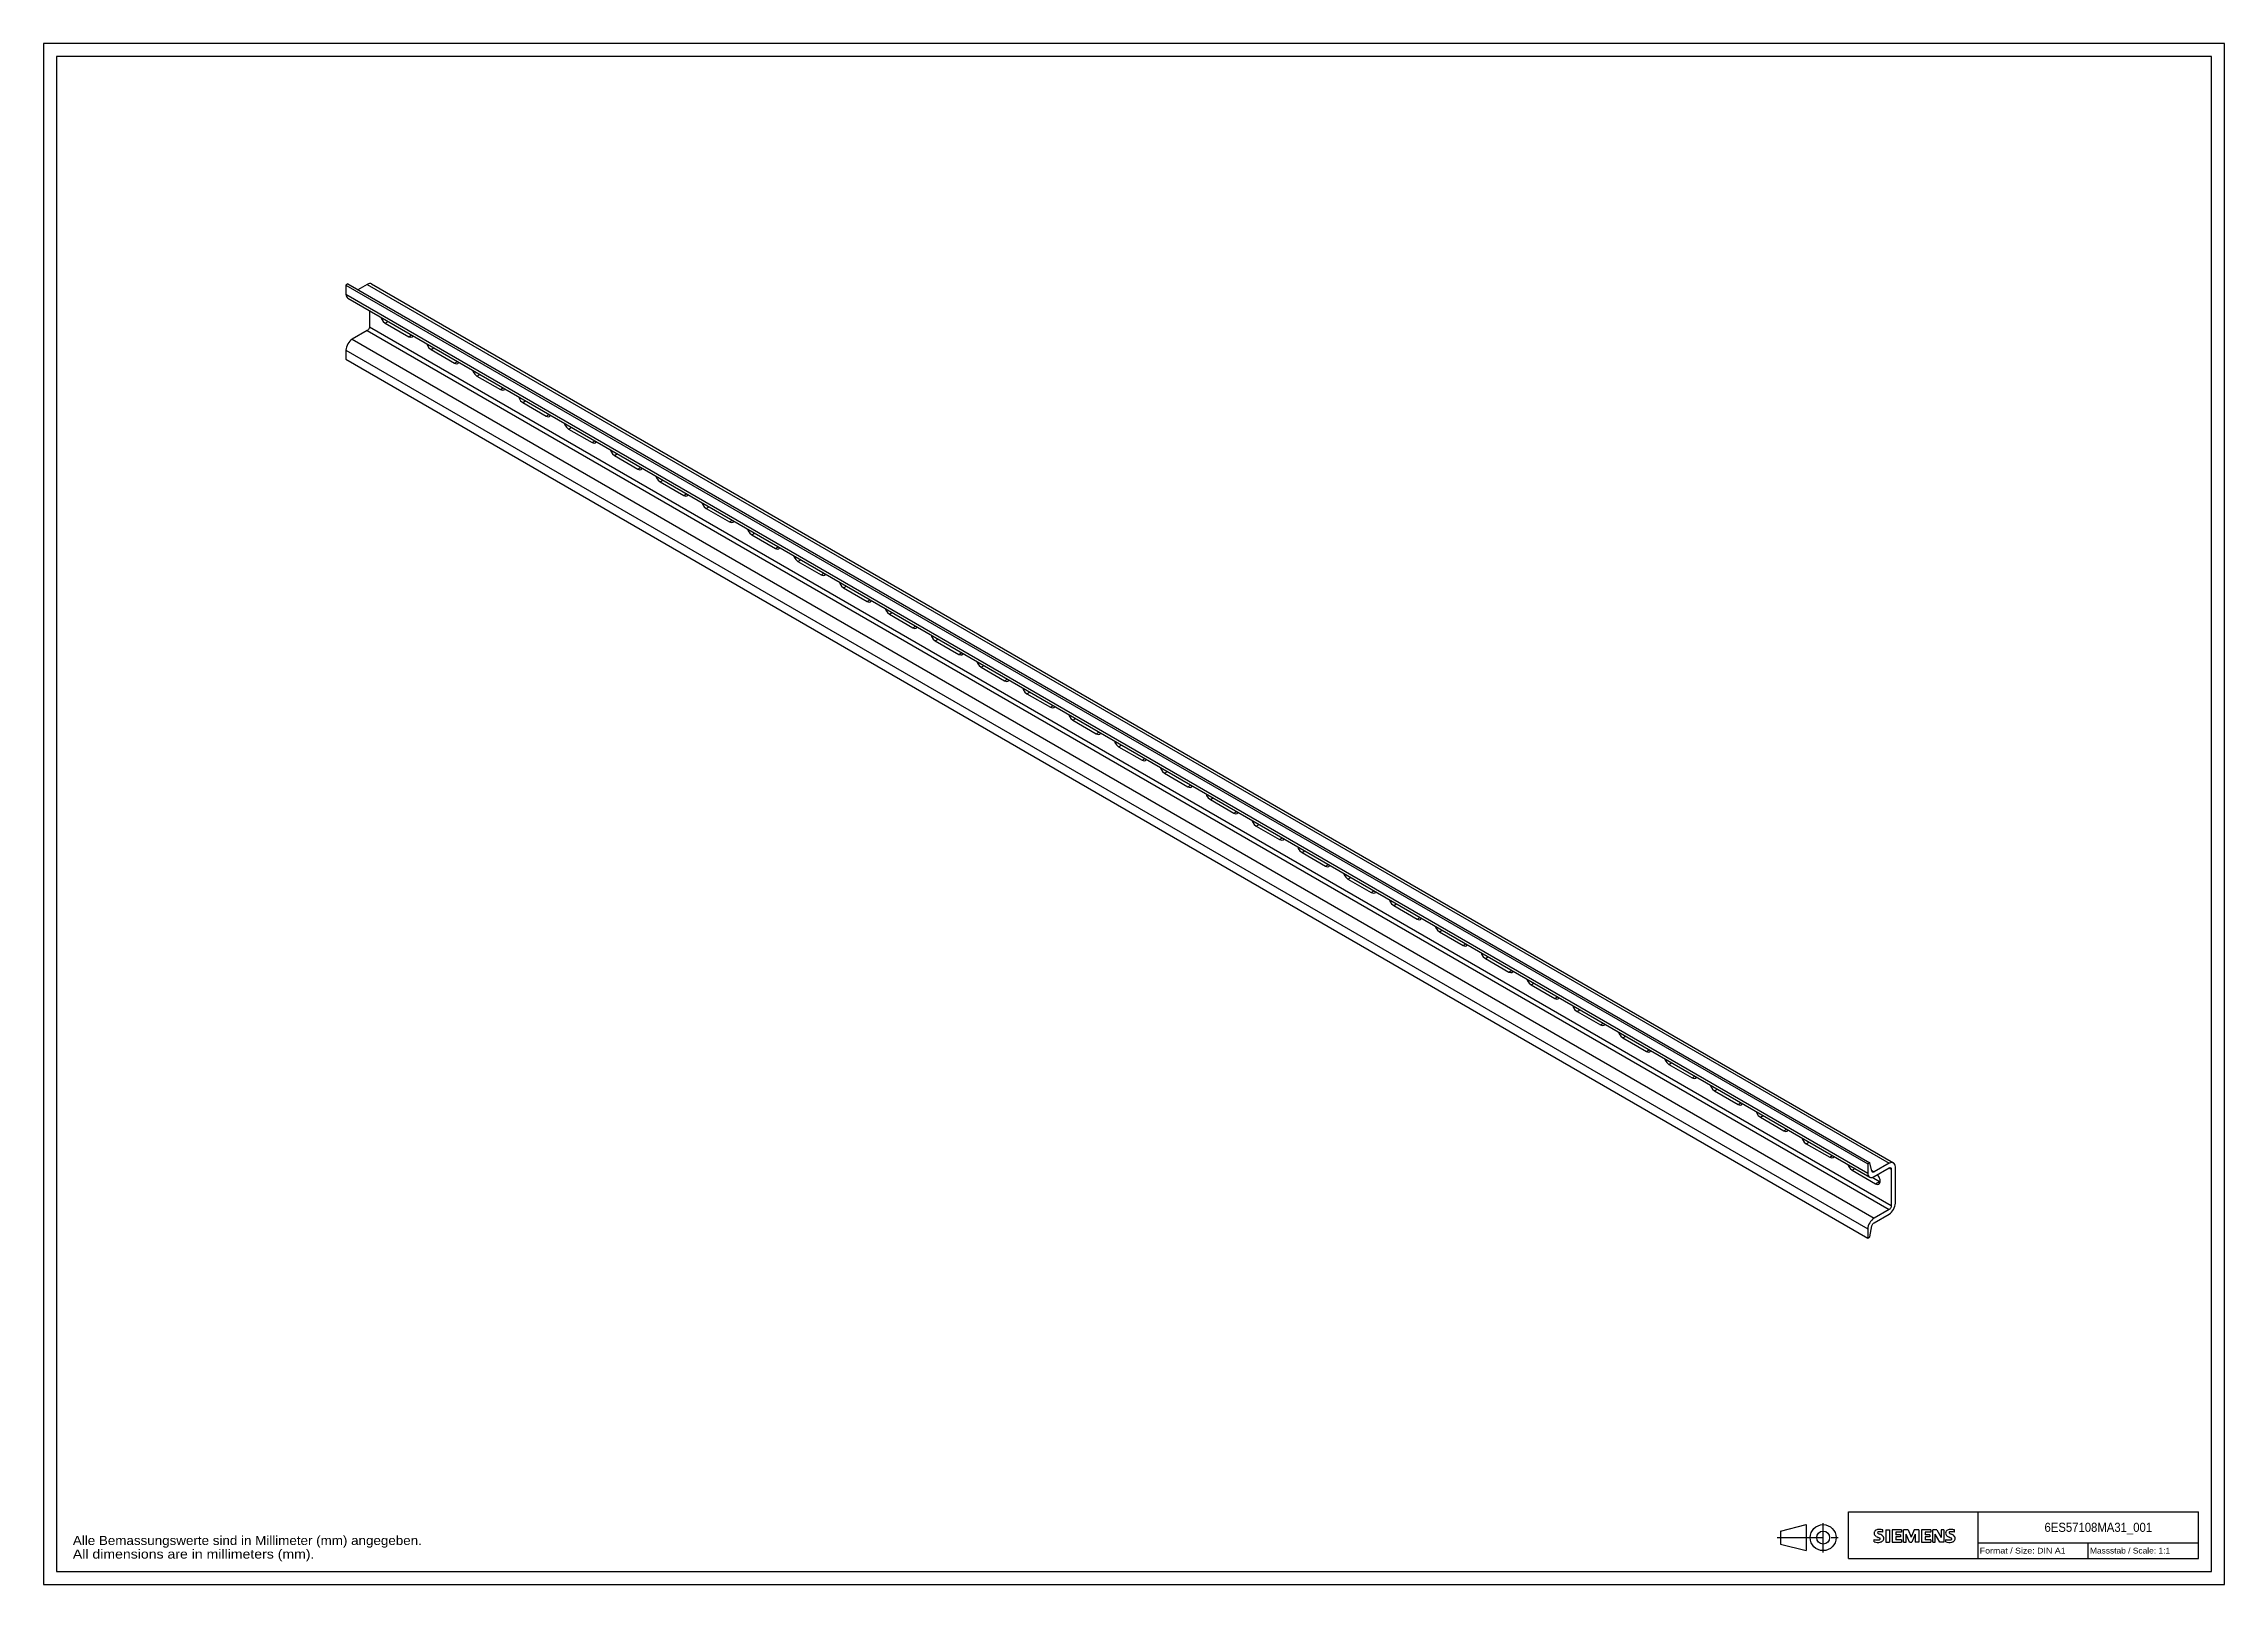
# Model space of a CAD drawing. Extents: x 0 to 841, y 0 to 594.
import ezdxf
from ezdxf.enums import TextEntityAlignment as Align

# ---------------------------------------------------------------- set-up
doc = ezdxf.new("R2010")
doc.units = 0
doc.header["$LTSCALE"] = 46.255
doc.linetypes.add('CENTER', pattern=[0.6, 0.375, -0.075, 0.075, -0.075])
doc.layers.get('0').update_dxf_attribs({"linetype": 'CONTINUOUS'})
for name, color, linetype in [('40000_ISO', 7, 'CONTINUOUS'), ('90000_FRAME', 7, 'CONTINUOUS'), ('91000_TIP', 7, 'CONTINUOUS')]:
    doc.layers.add(name, color=color, linetype=linetype)

msp = doc.modelspace()

# ---------------------------------------------------------------- linework, layer by layer
at = {"layer": '40000_ISO', "color": 7, "linetype": 'CONTINUOUS'}
for p, q in [((117.31, 501.35), (116.6, 500.94)), ((116.6, 500.94), (116.6, 497.43)), ((116.6, 500.94), (703.5, 162.1)), ((116.6, 497.43), (116.65, 496.92)), ((116.6, 497.43), (703.5, 158.59)), ((116.65, 496.92), (116.78, 496.48)), ((116.78, 496.48), (117.01, 496.13)), ((117.31, 501.35), (704.21, 162.51)), ((124.81, 501.19), (121.2, 499.11)), ((125.28, 501.41), (124.81, 501.19)), ((124.81, 501.19), (711.71, 162.35)), ((125.73, 501.51), (125.28, 501.41)), ((126.14, 501.49), (125.73, 501.51)), ((126.51, 501.36), (126.14, 501.49)), ((126.51, 501.36), (713.41, 162.52)), ((117.01, 496.13), (117.31, 495.88)), ((117.31, 495.88), (704.21, 157.04)), ((125.66, 491.06), (125.66, 484.86)), ((130.09, 488.5), (130.3, 487.88)), ((130.3, 487.88), (130.94, 486.92)), ((118.53, 479.71), (118.08, 479.29)), ((119, 480.03), (118.53, 479.71)), ((124.81, 483.39), (119, 480.03)), ((119, 480.03), (705.9, 141.19)), ((125.03, 483.55), (124.81, 483.39)), ((124.81, 483.39), (711.71, 144.55)), ((125.23, 483.76), (125.03, 483.55)), ((125.41, 484.02), (125.23, 483.76)), ((125.54, 484.3), (125.41, 484.02)), ((125.63, 484.59), (125.54, 484.3)), ((125.66, 484.86), (125.63, 484.59)), ((125.66, 484.86), (712.56, 146.02)), ((130.94, 486.92), (131.74, 486.25)), ((131.74, 486.25), (132.86, 486.9)), ((131.74, 486.25), (140.79, 481.02)), ((140.79, 481.02), (141.91, 481.67)), ((140.79, 481.02), (141.59, 480.77)), ((141.59, 480.77), (142.09, 480.9)), ((142.09, 480.9), (142.23, 480.99)), ((142.23, 480.99), (142.43, 481.37)), ((116.65, 476.44), (116.6, 475.88)), ((116.6, 475.88), (116.6, 472.37)), ((116.6, 475.88), (703.5, 137.04)), ((116.6, 472.37), (703.5, 133.53)), ((116.78, 477.04), (116.65, 476.44)), ((117.01, 477.65), (116.78, 477.04)), ((117.31, 478.24), (117.01, 477.65)), ((117.67, 478.8), (117.31, 478.24)), ((118.08, 479.29), (117.67, 478.8)), ((147.77, 478.29), (147.98, 477.67)), ((147.98, 477.67), (148.62, 476.71)), ((148.62, 476.71), (149.42, 476.04)), ((149.42, 476.04), (150.54, 476.69)), ((149.42, 476.04), (158.47, 470.82)), ((158.47, 470.82), (159.59, 471.47)), ((159.9, 470.79), (160.11, 471.16)), ((158.47, 470.82), (159.26, 470.57)), ((159.26, 470.57), (159.77, 470.69)), ((159.77, 470.69), (159.9, 470.79)), ((165.45, 468.08), (165.66, 467.47)), ((165.66, 467.47), (166.3, 466.51)), ((166.3, 466.51), (167.09, 465.84)), ((167.09, 465.84), (168.22, 466.48)), ((167.09, 465.84), (176.14, 460.61)), ((176.14, 460.61), (177.27, 461.26)), ((176.14, 460.61), (176.94, 460.36)), ((176.94, 460.36), (177.45, 460.48)), ((177.45, 460.48), (177.58, 460.58)), ((177.58, 460.58), (177.79, 460.96)), ((183.13, 457.88), (183.33, 457.26)), ((183.33, 457.26), (183.97, 456.3)), ((183.97, 456.3), (184.77, 455.63)), ((184.77, 455.63), (185.89, 456.28)), ((184.77, 455.63), (193.82, 450.4)), ((193.82, 450.4), (194.95, 451.05)), ((193.82, 450.4), (194.62, 450.15)), ((194.62, 450.15), (195.12, 450.28)), ((195.12, 450.28), (195.26, 450.37)), ((195.26, 450.37), (195.47, 450.75)), ((200.8, 447.67), (201.01, 447.05)), ((201.01, 447.05), (201.65, 446.1)), ((201.65, 446.1), (202.45, 445.42)), ((202.45, 445.42), (203.57, 446.07)), ((202.45, 445.42), (211.5, 440.2)), ((211.5, 440.2), (212.62, 440.85)), ((211.5, 440.2), (212.3, 439.95)), ((212.3, 439.95), (212.8, 440.07)), ((212.8, 440.07), (212.94, 440.17)), ((212.94, 440.17), (213.15, 440.55)), ((218.48, 437.47), (218.69, 436.85)), ((218.69, 436.85), (219.33, 435.89)), ((219.33, 435.89), (220.13, 435.22)), ((220.13, 435.22), (221.25, 435.87)), ((220.13, 435.22), (229.18, 429.99)), ((229.18, 429.99), (230.3, 430.64)), ((229.18, 429.99), (229.98, 429.74)), ((229.98, 429.74), (230.48, 429.87)), ((230.48, 429.87), (230.62, 429.96)), ((230.62, 429.96), (230.82, 430.34)), ((236.16, 427.26), (236.37, 426.64)), ((236.37, 426.64), (237.01, 425.68)), ((237.01, 425.68), (237.8, 425.01)), ((237.8, 425.01), (238.93, 425.66)), ((237.8, 425.01), (246.86, 419.79)), ((246.86, 419.79), (247.98, 420.44)), ((246.86, 419.79), (247.65, 419.54)), ((247.65, 419.54), (248.16, 419.66)), ((248.16, 419.66), (248.29, 419.76)), ((248.29, 419.76), (248.5, 420.13)), ((253.84, 417.05), (254.04, 416.44)), ((254.04, 416.44), (254.68, 415.48)), ((254.68, 415.48), (255.48, 414.81)), ((255.48, 414.81), (256.61, 415.45)), ((255.48, 414.81), (264.53, 409.58)), ((264.53, 409.58), (265.66, 410.23)), ((264.53, 409.58), (265.33, 409.33)), ((265.33, 409.33), (265.83, 409.45)), ((265.83, 409.45), (265.97, 409.55)), ((265.97, 409.55), (266.18, 409.93)), ((271.51, 406.85), (271.72, 406.23)), ((271.72, 406.23), (272.36, 405.27)), ((272.36, 405.27), (273.16, 404.6)), ((273.16, 404.6), (274.28, 405.25)), ((273.16, 404.6), (282.21, 399.37)), ((282.21, 399.37), (283.33, 400.02)), ((282.21, 399.37), (283.01, 399.12)), ((283.01, 399.12), (283.51, 399.25)), ((283.51, 399.25), (283.65, 399.34)), ((283.65, 399.34), (283.86, 399.72)), ((289.19, 396.64), (289.4, 396.02)), ((289.4, 396.02), (290.04, 395.06)), ((290.04, 395.06), (290.84, 394.39)), ((290.84, 394.39), (291.96, 395.04)), ((290.84, 394.39), (299.89, 389.17)), ((299.89, 389.17), (301.01, 389.82)), ((299.89, 389.17), (300.69, 388.92)), ((300.69, 388.92), (301.19, 389.04)), ((301.19, 389.04), (301.33, 389.14)), ((301.33, 389.14), (301.53, 389.52)), ((306.87, 386.44), (307.08, 385.82)), ((307.08, 385.82), (307.72, 384.86)), ((307.72, 384.86), (308.52, 384.19)), ((308.52, 384.19), (309.64, 384.84)), ((308.52, 384.19), (317.57, 378.96)), ((317.57, 378.96), (318.69, 379.61)), ((317.57, 378.96), (318.36, 378.71)), ((318.36, 378.71), (318.87, 378.84)), ((318.87, 378.84), (319, 378.93)), ((319, 378.93), (319.21, 379.31)), ((324.55, 376.23), (324.76, 375.61)), ((324.76, 375.61), (325.4, 374.65)), ((325.4, 374.65), (326.19, 373.98)), ((326.19, 373.98), (327.32, 374.63)), ((326.19, 373.98), (335.24, 368.76)), ((335.24, 368.76), (336.37, 369.41)), ((335.24, 368.76), (336.04, 368.51)), ((336.04, 368.51), (336.55, 368.63)), ((336.55, 368.63), (336.68, 368.73)), ((336.68, 368.73), (336.89, 369.1)), ((342.23, 366.02), (342.43, 365.41)), ((342.43, 365.41), (343.07, 364.45)), ((343.07, 364.45), (343.87, 363.78)), ((343.87, 363.78), (344.99, 364.42)), ((343.87, 363.78), (352.92, 358.55)), ((352.92, 358.55), (354.05, 359.2)), ((352.92, 358.55), (353.72, 358.3)), ((353.72, 358.3), (354.22, 358.42)), ((354.22, 358.42), (354.36, 358.52)), ((354.36, 358.52), (354.57, 358.9)), ((359.9, 355.82), (360.11, 355.2)), ((360.11, 355.2), (360.75, 354.24)), ((360.75, 354.24), (361.55, 353.57)), ((361.55, 353.57), (362.67, 354.22)), ((361.55, 353.57), (370.6, 348.34)), ((370.6, 348.34), (371.72, 348.99)), ((370.6, 348.34), (371.4, 348.09)), ((371.4, 348.09), (371.9, 348.22)), ((371.9, 348.22), (372.04, 348.31)), ((372.04, 348.31), (372.24, 348.69)), ((377.58, 345.61), (377.79, 344.99)), ((377.79, 344.99), (378.43, 344.03)), ((378.43, 344.03), (379.23, 343.36)), ((379.23, 343.36), (380.35, 344.01)), ((379.23, 343.36), (388.28, 338.14)), ((388.28, 338.14), (389.4, 338.79)), ((388.28, 338.14), (389.08, 337.89)), ((389.08, 337.89), (389.58, 338.01)), ((389.58, 338.01), (389.71, 338.11)), ((389.71, 338.11), (389.92, 338.49)), ((395.26, 335.41), (395.47, 334.79)), ((395.47, 334.79), (396.11, 333.83)), ((396.11, 333.83), (396.9, 333.16)), ((396.9, 333.16), (398.03, 333.81)), ((396.9, 333.16), (405.96, 327.93)), ((405.96, 327.93), (407.08, 328.58)), ((407.39, 327.9), (407.6, 328.28)), ((405.96, 327.93), (406.75, 327.68)), ((406.75, 327.68), (407.26, 327.81)), ((407.26, 327.81), (407.39, 327.9)), ((412.94, 325.2), (413.14, 324.58)), ((413.14, 324.58), (413.78, 323.62)), ((413.78, 323.62), (414.58, 322.95)), ((414.58, 322.95), (415.71, 323.6)), ((414.58, 322.95), (423.63, 317.73)), ((423.63, 317.73), (424.76, 318.38)), ((423.63, 317.73), (424.43, 317.48)), ((424.43, 317.48), (424.93, 317.6)), ((424.93, 317.6), (425.07, 317.7)), ((425.07, 317.7), (425.28, 318.07)), ((430.61, 314.99), (430.82, 314.38)), ((430.82, 314.38), (431.46, 313.42)), ((431.46, 313.42), (432.26, 312.75)), ((432.26, 312.75), (433.38, 313.39)), ((432.26, 312.75), (441.31, 307.52)), ((441.31, 307.52), (442.43, 308.17)), ((441.31, 307.52), (442.11, 307.27)), ((442.11, 307.27), (442.61, 307.39)), ((442.61, 307.39), (442.75, 307.49)), ((442.75, 307.49), (442.96, 307.87)), ((448.29, 304.79), (448.5, 304.17)), ((448.5, 304.17), (449.14, 303.21)), ((449.14, 303.21), (449.94, 302.54)), ((449.94, 302.54), (451.06, 303.19)), ((449.94, 302.54), (458.99, 297.31)), ((458.99, 297.31), (460.11, 297.96)), ((458.99, 297.31), (459.79, 297.06)), ((459.79, 297.06), (460.29, 297.19)), ((460.29, 297.19), (460.43, 297.28)), ((460.43, 297.28), (460.63, 297.66)), ((465.97, 294.58), (466.18, 293.96)), ((466.18, 293.96), (466.82, 293)), ((466.82, 293), (467.62, 292.33)), ((467.62, 292.33), (468.74, 292.98)), ((467.62, 292.33), (476.67, 287.11)), ((476.67, 287.11), (477.79, 287.76)), ((476.67, 287.11), (477.46, 286.86)), ((477.46, 286.86), (477.97, 286.98)), ((477.97, 286.98), (478.1, 287.08)), ((478.1, 287.08), (478.31, 287.46)), ((483.65, 284.37), (483.86, 283.76)), ((483.86, 283.76), (484.5, 282.8)), ((484.5, 282.8), (485.29, 282.13)), ((485.29, 282.13), (486.42, 282.78)), ((485.29, 282.13), (494.34, 276.9)), ((494.34, 276.9), (495.47, 277.55)), ((494.34, 276.9), (495.14, 276.65)), ((495.14, 276.65), (495.65, 276.78)), ((495.65, 276.78), (495.78, 276.87)), ((495.78, 276.87), (495.99, 277.25)), ((501.33, 274.17), (501.53, 273.55)), ((501.53, 273.55), (502.17, 272.59)), ((502.17, 272.59), (502.97, 271.92)), ((502.97, 271.92), (504.09, 272.57)), ((502.97, 271.92), (512.02, 266.7)), ((512.02, 266.7), (513.15, 267.35)), ((512.02, 266.7), (512.82, 266.45)), ((512.82, 266.45), (513.32, 266.57)), ((513.32, 266.57), (513.46, 266.67)), ((513.46, 266.67), (513.67, 267.04)), ((519, 263.96), (519.21, 263.35)), ((519.21, 263.35), (519.85, 262.39)), ((519.85, 262.39), (520.65, 261.72)), ((520.65, 261.72), (521.77, 262.36)), ((520.65, 261.72), (529.7, 256.49)), ((529.7, 256.49), (530.82, 257.14)), ((529.7, 256.49), (530.5, 256.24)), ((530.5, 256.24), (531, 256.36)), ((531, 256.36), (531.14, 256.46)), ((531.14, 256.46), (531.34, 256.84)), ((536.68, 253.76), (536.89, 253.14)), ((536.89, 253.14), (537.53, 252.18)), ((537.53, 252.18), (538.33, 251.51)), ((538.33, 251.51), (539.45, 252.16)), ((538.33, 251.51), (547.38, 246.28)), ((547.38, 246.28), (548.5, 246.93)), ((547.38, 246.28), (548.17, 246.03)), ((548.17, 246.03), (548.68, 246.16)), ((548.68, 246.16), (548.81, 246.25)), ((548.81, 246.25), (549.02, 246.63)), ((554.36, 243.55), (554.57, 242.93)), ((554.57, 242.93), (555.21, 241.97)), ((555.21, 241.97), (556, 241.3)), ((556, 241.3), (557.13, 241.95)), ((556, 241.3), (565.05, 236.08)), ((565.05, 236.08), (566.18, 236.73)), ((565.05, 236.08), (565.85, 235.83)), ((565.85, 235.83), (566.36, 235.95)), ((566.36, 235.95), (566.49, 236.05)), ((566.49, 236.05), (566.7, 236.43)), ((572.04, 233.34), (572.24, 232.73)), ((572.24, 232.73), (572.88, 231.77)), ((572.88, 231.77), (573.68, 231.1)), ((573.68, 231.1), (574.81, 231.75)), ((573.68, 231.1), (582.73, 225.87)), ((582.73, 225.87), (583.86, 226.52)), ((582.73, 225.87), (583.53, 225.62)), ((583.53, 225.62), (584.03, 225.75)), ((584.03, 225.75), (584.17, 225.84)), ((584.17, 225.84), (584.38, 226.22)), ((589.71, 223.14), (589.92, 222.52)), ((589.92, 222.52), (590.56, 221.56)), ((590.56, 221.56), (591.36, 220.89)), ((591.36, 220.89), (592.48, 221.54)), ((591.36, 220.89), (600.41, 215.67)), ((600.41, 215.67), (601.53, 216.31)), ((600.41, 215.67), (601.21, 215.42)), ((601.21, 215.42), (601.71, 215.54)), ((601.71, 215.54), (601.85, 215.64)), ((601.85, 215.64), (602.06, 216.01)), ((607.39, 212.93), (607.6, 212.31)), ((607.6, 212.31), (608.24, 211.36)), ((608.24, 211.36), (609.04, 210.69)), ((609.04, 210.69), (610.16, 211.33)), ((609.04, 210.69), (618.09, 205.46)), ((618.09, 205.46), (619.21, 206.11)), ((618.09, 205.46), (618.89, 205.21)), ((618.89, 205.21), (619.39, 205.33)), ((619.39, 205.33), (619.53, 205.43)), ((619.53, 205.43), (619.73, 205.81)), ((625.07, 202.73), (625.28, 202.11)), ((625.28, 202.11), (625.92, 201.15)), ((625.92, 201.15), (626.71, 200.48)), ((626.71, 200.48), (627.84, 201.13)), ((626.71, 200.48), (635.77, 195.25)), ((635.77, 195.25), (636.89, 195.9)), ((635.77, 195.25), (636.56, 195)), ((636.56, 195), (637.07, 195.13)), ((637.07, 195.13), (637.2, 195.22)), ((637.2, 195.22), (637.41, 195.6)), ((642.75, 192.52), (642.96, 191.9)), ((642.96, 191.9), (643.59, 190.94)), ((643.59, 190.94), (644.39, 190.27)), ((644.39, 190.27), (645.52, 190.92)), ((644.39, 190.27), (653.44, 185.05)), ((653.44, 185.05), (654.57, 185.7)), ((653.44, 185.05), (654.24, 184.8)), ((654.88, 185.02), (655.09, 185.4)), ((654.24, 184.8), (654.74, 184.92)), ((654.74, 184.92), (654.88, 185.02)), ((660.43, 182.31), (660.63, 181.7)), ((660.63, 181.7), (661.27, 180.74)), ((661.27, 180.74), (662.07, 180.07)), ((662.07, 180.07), (663.19, 180.72)), ((662.07, 180.07), (671.12, 174.84)), ((671.12, 174.84), (672.24, 175.49)), ((671.12, 174.84), (671.92, 174.59)), ((671.92, 174.59), (672.42, 174.72)), ((672.42, 174.72), (672.56, 174.81)), ((672.56, 174.81), (672.77, 175.19)), ((678.1, 172.11), (678.31, 171.49)), ((678.31, 171.49), (678.95, 170.53)), ((678.95, 170.53), (679.75, 169.86)), ((679.75, 169.86), (680.87, 170.51)), ((679.75, 169.86), (688.8, 164.64)), ((688.8, 164.64), (689.92, 165.28)), ((688.8, 164.64), (689.6, 164.39)), ((689.6, 164.39), (690.1, 164.51)), ((690.1, 164.51), (690.24, 164.61)), ((690.24, 164.61), (690.44, 164.98)), ((695.78, 161.9), (695.99, 161.28)), ((695.99, 161.28), (696.63, 160.33)), ((696.63, 160.33), (697.43, 159.66)), ((697.43, 159.66), (698.55, 160.3)), ((704.21, 162.51), (703.5, 162.1)), ((703.5, 162.1), (703.5, 158.59)), ((705.08, 159.25), (704.21, 162.51)), ((711.71, 162.35), (705.9, 159)), ((705.9, 157.21), (711.71, 160.56)), ((712.18, 162.57), (711.71, 162.35)), ((711.71, 160.56), (711.93, 160.65)), ((711.71, 160.56), (712.56, 160.07)), ((711.93, 160.65), (712.13, 160.67)), ((712.13, 160.67), (712.31, 160.62)), ((712.63, 162.67), (712.18, 162.57)), ((712.31, 160.62), (712.44, 160.49)), ((712.44, 160.49), (712.53, 160.31)), ((712.53, 160.31), (712.56, 160.07)), ((712.56, 160.07), (712.56, 146.02)), ((713.04, 162.65), (712.63, 162.67)), ((713.41, 162.52), (713.04, 162.65)), ((713.71, 162.27), (713.41, 162.52)), ((713.93, 161.92), (713.71, 162.27)), ((714.06, 161.48), (713.93, 161.92)), ((714.11, 160.96), (714.06, 161.48)), ((714.11, 146.91), (714.11, 160.96)), ((697.43, 159.66), (706.48, 154.43)), ((703.5, 158.59), (703.55, 158.08)), ((703.55, 158.08), (703.69, 157.64)), ((703.69, 157.64), (703.91, 157.29)), ((703.91, 157.29), (704.21, 157.04)), ((704.21, 157.04), (704.57, 156.9)), ((704.57, 156.9), (704.98, 156.89)), ((704.98, 156.89), (705.44, 156.99)), ((705.01, 159.51), (705.9, 159)), ((705.17, 159.06), (705.08, 159.25)), ((705.3, 158.94), (705.17, 159.06)), ((705.23, 156.94), (708.03, 155.33)), ((705.48, 158.88), (705.3, 158.94)), ((705.44, 156.99), (705.9, 157.21)), ((705.68, 158.9), (705.48, 158.88)), ((705.9, 159), (705.68, 158.9)), ((706.48, 154.43), (708.03, 155.33)), ((706.48, 154.43), (707.27, 154.18)), ((707.91, 157.05), (707.27, 158.01)), ((707.27, 154.18), (707.78, 154.3)), ((707.78, 154.3), (707.91, 154.4)), ((708.27, 155.99), (707.91, 157.05)), ((707.91, 154.4), (708.27, 155.05)), ((708.03, 155.33), (708.27, 155.25)), ((708.27, 155.05), (708.27, 155.99)), ((711.71, 144.55), (705.9, 141.19)), ((711.93, 144.71), (711.71, 144.55)), ((711.71, 142.75), (712.18, 143.08)), ((712.13, 144.92), (711.93, 144.71)), ((712.31, 145.18), (712.13, 144.92)), ((712.18, 143.08), (712.63, 143.5)), ((712.44, 145.46), (712.31, 145.18)), ((712.53, 145.75), (712.44, 145.46)), ((712.56, 146.02), (712.53, 145.75)), ((712.63, 143.5), (713.04, 143.99)), ((713.04, 143.99), (713.41, 144.55)), ((713.41, 144.55), (713.71, 145.14)), ((713.71, 145.14), (713.93, 145.75)), ((713.93, 145.75), (714.06, 146.34)), ((714.06, 146.34), (714.11, 146.91)), ((703.55, 137.6), (703.5, 137.04)), ((703.5, 137.04), (703.5, 133.53)), ((703.69, 138.2), (703.55, 137.6)), ((703.91, 138.81), (703.69, 138.2)), ((704.21, 139.4), (703.91, 138.81)), ((704.57, 139.96), (704.21, 139.4)), ((704.21, 133.93), (705.08, 138.2)), ((704.98, 140.45), (704.57, 139.96)), ((705.44, 140.87), (704.98, 140.45)), ((705.08, 138.2), (705.17, 138.49)), ((705.17, 138.49), (705.3, 138.77)), ((705.3, 138.77), (705.48, 139.03)), ((705.9, 141.19), (705.44, 140.87)), ((705.48, 139.03), (705.68, 139.24)), ((705.68, 139.24), (705.9, 139.4)), ((705.9, 139.4), (711.71, 142.75)), ((703.5, 133.53), (704.21, 133.93))]:
    msp.add_line(p, q, dxfattribs=at)
at = {"layer": '90000_FRAME', "color": 7, "linetype": 'CONTINUOUS'}
for p, q in [((0, 594), (0, 0)), ((841, 594), (0, 594)), ((5, 589), (5, 5)), ((836, 589), (5, 589)), ((836, 5), (836, 589)), ((841, 0), (841, 594)), ((696, 28), (831, 28)), ((696, 10), (696, 28)), ((746, 10), (746, 28)), ((831, 10), (831, 28)), ((705.97, 16.41), (705.97, 17.36)), ((706.16, 20.49), (706.44, 20.76)), ((709.3, 20.07), (709.3, 21.02)), ((710.39, 21.07), (711.82, 21.07)), ((710.39, 21.07), (710.39, 16.32)), ((711.82, 21.07), (711.82, 16.32)), ((716.43, 21.07), (712.91, 21.07)), ((712.91, 21.07), (712.91, 16.32)), ((716.43, 20.19), (714.29, 20.19)), ((714.29, 20.19), (714.29, 19.12)), ((716.14, 19.12), (714.29, 19.12)), ((716.14, 18.34), (714.29, 18.34)), ((714.29, 18.34), (714.29, 17.22)), ((716.47, 17.22), (714.29, 17.22)), ((716.14, 19.12), (716.14, 18.34)), ((716.43, 21.07), (716.43, 20.19)), ((716.47, 17.22), (716.47, 16.32)), ((718.99, 21.07), (717.28, 21.07)), ((717.28, 16.32), (717.28, 21.07)), ((719.56, 16.27), (718.23, 19.36)), ((718.23, 16.32), (718.23, 19.36)), ((718.99, 21.07), (720.23, 18.17)), ((721.42, 21.07), (720.23, 18.17)), ((721.75, 19.41), (720.42, 16.27)), ((723.13, 21.07), (721.42, 21.07)), ((721.75, 19.41), (721.75, 16.32)), ((723.13, 21.07), (723.13, 16.32)), ((727.74, 21.07), (724.22, 21.07)), ((724.22, 21.07), (724.22, 16.32)), ((727.74, 20.19), (725.6, 20.19)), ((725.6, 20.19), (725.6, 19.12)), ((727.45, 19.12), (725.6, 19.12)), ((727.45, 18.34), (725.6, 18.34)), ((725.6, 18.34), (725.6, 17.22)), ((727.79, 17.22), (725.6, 17.22)), ((727.45, 19.12), (727.45, 18.34)), ((727.74, 21.07), (727.74, 20.19)), ((727.79, 17.22), (727.79, 16.32)), ((730.12, 21.07), (728.57, 21.07)), ((728.57, 16.32), (728.57, 21.07)), ((731.23, 16.32), (729.52, 19.36)), ((729.52, 16.32), (729.52, 19.36)), ((730.12, 21.07), (731.8, 18.12)), ((732.75, 21.07), (731.8, 21.07)), ((731.8, 21.07), (731.8, 18.12)), ((732.75, 21.07), (732.75, 16.32)), ((733.56, 16.41), (733.56, 17.36)), ((736.89, 20.07), (736.89, 21.02)), ((696, 10), (831, 10)), ((710.39, 16.32), (711.82, 16.32)), ((712.91, 16.32), (716.47, 16.32)), ((717.28, 16.32), (718.23, 16.32)), ((719.56, 16.27), (720.42, 16.27)), ((723.13, 16.32), (721.75, 16.32)), ((724.22, 16.32), (727.79, 16.32)), ((728.57, 16.32), (729.52, 16.32)), ((732.75, 16.32), (731.23, 16.32)), ((746, 16), (831, 16)), ((788.5, 10), (788.5, 16)), ((0, 0), (841, 0)), ((5, 5), (836, 5))]:
    msp.add_line(p, q, dxfattribs=at)
for centre, radius, start, end in [((707.23, 19.71), 1.31, 164.19749, 195.80251), ((707.06, 19.82), 1.12, 142.81392, 167.1523), ((707.17, 19.67), 1.24, 194.79522, 225.71765), ((707.22, 20.37), 3.26, 247.53002, 280.75795), ((707.41, 19.52), 1.58, 121.21409, 141.52548), ((707.77, 20.38), 2.17, 227.31193, 242.70403), ((707.79, 18.83), 2.37, 86.2218, 120.42726), ((711.63, 27.91), 10.63, 242.86201, 247.1042), ((707.57, 19.94), 0.303, 154.44003, 221.82017), ((707.65, 19.86), 0.41, 102.82878, 149.22596), ((707.98, 20.33), 0.866, 222.77604, 239.03624), ((700.83, 2.12), 17.33, 65.34147, 67.39978), ((708.89, 21.92), 2.7, 240.0482, 251.37797), ((708.07, 18.12), 2.2, 84.04001, 103.34277), ((707.67, 18.27), 1.11, 277.71, 295.68849), ((707.52, 12.13), 9.07, 78.6827, 87.31476), ((705.48, 13), 6.86, 59.90203, 68.20365), ((707.96, 17.55), 0.34, 305.50322, 72.46529), ((707.73, 15.7), 4.64, 70.26259, 82.95242), ((708.15, 17.63), 1.5, 25.95629, 59.48348), ((708.22, 17.77), 1.43, 315.89046, 333.52293), ((708.23, 17.71), 1.41, 335.3868, 24.39151), ((734.82, 19.71), 1.31, 164.19749, 195.80251), ((734.65, 19.82), 1.12, 142.81392, 167.1523), ((734.76, 19.67), 1.24, 194.79522, 225.71765), ((734.81, 20.37), 3.26, 247.53002, 280.75795), ((735, 19.52), 1.58, 121.21409, 141.52548), ((735.36, 20.38), 2.17, 227.31193, 242.70403), ((735.38, 18.83), 2.37, 86.2218, 120.42726), ((739.22, 27.91), 10.63, 242.86201, 247.1042), ((735.17, 19.94), 0.303, 154.44003, 221.82017), ((735.25, 19.86), 0.41, 102.82878, 149.22596), ((735.58, 20.33), 0.866, 222.77604, 239.03624), ((728.42, 2.12), 17.33, 65.34147, 67.39978), ((736.48, 21.92), 2.7, 240.0482, 251.37797), ((735.66, 18.12), 2.2, 84.04001, 103.34277), ((735.27, 18.27), 1.11, 277.71, 295.68849), ((735.11, 12.13), 9.07, 78.6827, 87.31476), ((733.07, 13), 6.86, 59.90203, 68.20365), ((735.55, 17.55), 0.34, 305.50322, 72.46529), ((735.32, 15.7), 4.64, 70.26259, 82.95242), ((735.75, 17.63), 1.5, 25.95629, 59.48348), ((735.81, 17.77), 1.43, 315.89046, 333.52293), ((735.82, 17.71), 1.41, 335.3868, 24.39151), ((707.39, 20.95), 4.76, 252.59392, 280.98166), ((707.85, 18.33), 2.1, 282.40584, 311.86444), ((734.99, 20.95), 4.76, 252.59392, 280.98166), ((735.44, 18.33), 2.1, 282.40584, 311.86444)]:
    msp.add_arc(centre, radius, start, end, dxfattribs=at)
at = {"layer": '91000_TIP', "color": 7, "linetype": 'CENTER'}
for p, q in [((668.49, 18.02), (692.09, 18.02)), ((686.27, 12.3), (686.27, 23.58))]:
    msp.add_line(p, q, dxfattribs=at)
at = {"layer": '91000_TIP', "color": 7, "linetype": 'CONTINUOUS'}
for p, q in [((669.77, 20.52), (679.77, 23.02)), ((669.77, 20.52), (669.77, 15.52)), ((679.77, 23.02), (679.77, 13.02)), ((669.77, 15.52), (679.77, 13.02))]:
    msp.add_line(p, q, dxfattribs=at)
for radius in [5, 2.5]:
    msp.add_circle((686.27, 18.02), radius, dxfattribs=at)

# ---------------------------------------------------------------- texts
at = {"color": 7, "linetype": 'CONTINUOUS'}
for s, p, p2 in [('Alle Bemassungswerte sind in Millimeter (mm) angegeben.', (11.28, 15.19), (145.86, 15.19)), ('All dimensions are in millimeters (mm).', (11.28, 9.94), (104.44, 9.94))]:
    msp.add_text(s, height=3.5, dxfattribs=at).set_placement(p, p2, align=Align.FIT)
at = {"layer": '90000_FRAME', "color": 7, "linetype": 'CONTINUOUS'}
for s, height, p, p2 in [('6ES57108MA31_001', 3.5, (771.62, 20.25), (813.12, 20.25)), ('Format / Size: DIN A1', 2.2, (746.66, 11.9), (779.76, 11.9)), ('Massstab / Scale: 1:1', 2.2, (789.16, 11.9), (820.06, 11.9))]:
    msp.add_text(s, height=height, dxfattribs=at).set_placement(p, p2, align=Align.FIT)

doc.saveas('drawing.dxf')
